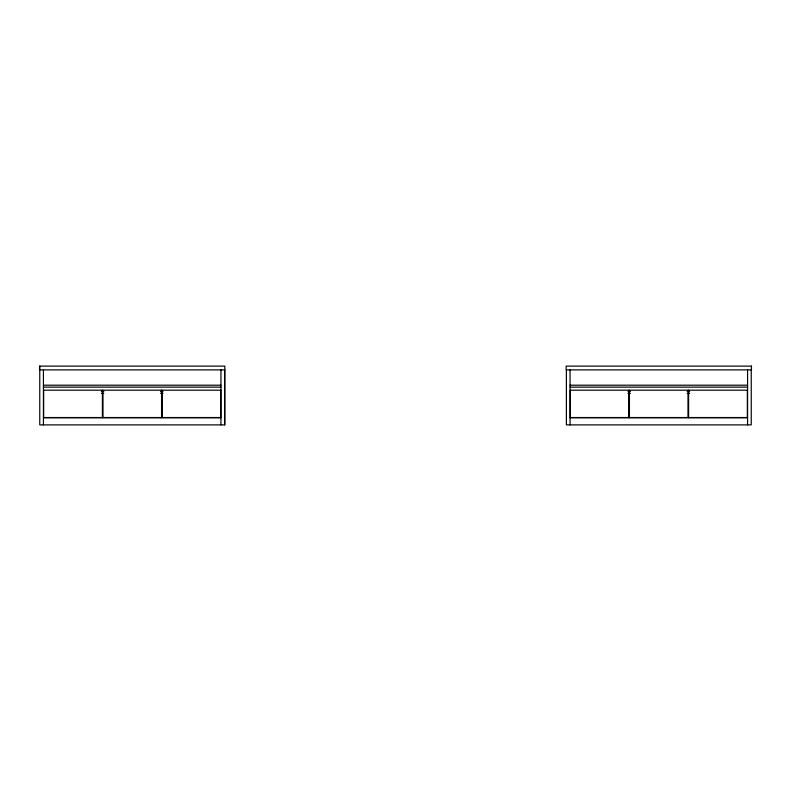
<?xml version="1.0" encoding="UTF-8"?>
<svg xmlns="http://www.w3.org/2000/svg" width="791" height="791" viewBox="0 0 791 791"><rect width="100%" height="100%" fill="white"/><g stroke="black" fill="none" stroke-linecap="round" stroke-linejoin="round"><path stroke-width="1.19" d="M224.822 369.891L39.55 369.891L39.55 366.114L224.822 366.114L224.822 424.886L39.758 424.886L39.758 366.114M43.426 385.197L220.946 385.197M570.054 385.197L747.574 385.197M43.426 387.135L220.946 387.135M570.054 387.135L747.574 387.135M101.367 391.416L103.829 391.416M160.533 391.416L163.005 391.416M627.995 391.416L630.467 391.416M687.171 391.416L689.633 391.416M101.367 393.256L103.829 393.256M160.533 393.256L163.005 393.256M627.995 393.256L630.467 393.256M687.171 393.256L689.633 393.256M43.426 417.737L220.946 417.737M570.054 417.737L747.574 417.737M751.242 369.891L751.242 424.886L566.386 424.886L566.386 369.891M747.574 369.891L747.574 424.886M688.397 393.256L688.397 417.737M629.231 393.256L629.231 417.737M570.054 369.891L570.054 424.886M224.614 369.891L224.614 424.886M220.946 369.891L220.946 424.886M161.769 393.256L161.769 417.737M102.603 393.256L102.603 417.737M43.426 369.891L43.426 424.886M751.45 366.114L566.178 366.114L566.178 369.891L751.45 369.891L751.45 366.114M102.395 390.19L43.634 390.19L43.634 417.539L102.395 417.539L102.395 390.19M161.562 390.19L102.8 390.19L102.8 417.539L161.562 417.539L161.562 390.19M220.738 390.19L161.977 390.19L161.977 417.539L220.738 417.539L220.738 390.19M629.023 390.19L570.262 390.19L570.262 417.539L629.023 417.539L629.023 390.19M688.2 390.19L629.438 390.19L629.438 417.539L688.2 417.539L688.2 390.19M747.366 390.19L688.605 390.19L688.605 417.539L747.366 417.539L747.366 390.19"/></g></svg>
